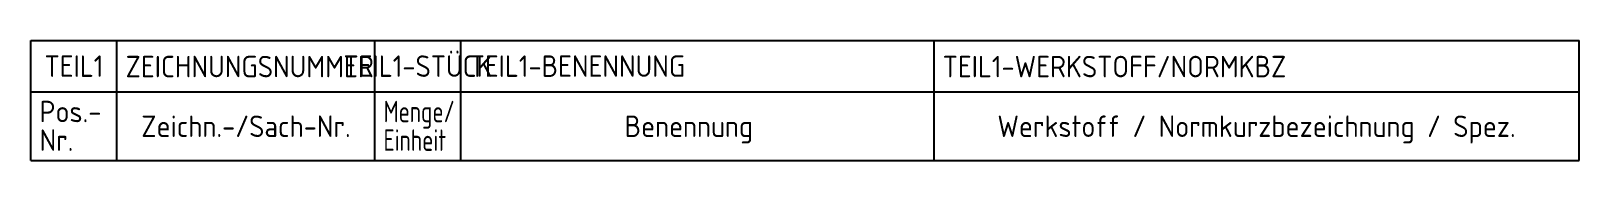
# Model space of a CAD drawing. Header units: millimetres. Extents: x -180 to 0, y 0 to 14.
import ezdxf
from ezdxf.enums import TextEntityAlignment as Align

# ---------------------------------------------------------------- set-up
doc = ezdxf.new("R2010")
doc.units = ezdxf.units.MM
doc.layers.get('0').update_dxf_attribs({"plot": 0})
doc.styles.add('Allgemein', font='isocp.shx')

msp = doc.modelspace()

# ---------------------------------------------------------------- linework, layer by layer
at = {"color": 4}
msp.add_line((-180, 14), (0, 14), dxfattribs=at)
for p, q in [((-180, 0), (-180, 14)), ((-170, 0), (-170, 14)), ((-140, 0), (-140, 14)), ((-130, 0), (-130, 14)), ((-75, 0), (-75, 14)), ((0, 0), (0, 14)), ((-180, 8), (0, 8)), ((-180, 0), (0, 0))]:
    msp.add_line(p, q)

# ---------------------------------------------------------------- texts
at = {"color": 4, "style": 'Allgemein'}
for s, p in [('Zeichn.-/Sach-Nr.', (-155, 4)), ('Benennung', (-103.5, 4)), ('Werkstoff / Normkurzbezeichnung / Spez.', (-37.5, 4))]:
    msp.add_text(s, height=2.5, dxfattribs=at).set_placement(p, align=Align.MIDDLE_CENTER)
at = {"color": 4, "char_height": 2.5, "attachment_point": 4, "line_spacing_factor": 0.8, "style": 'Allgemein'}
for s, insert in [('Pos.-\\PNr.', (-179, 4.05)), ('{\\W0.8;Menge/\\PEinheit}', (-139, 4.05))]:
    msp.add_mtext_dynamic_manual_height_columns(s, width=10, gutter_width=17.5, heights=[8], dxfattribs=dict(at, insert=insert))
at = {"color": 4, "style": 'Allgemein'}
for tag, p in [('TEIL1-STÜCK', (-135, 11)), ('TEIL1', (-175, 11))]:
    msp.add_attdef(tag, text='', height=2.5, dxfattribs=at).set_placement(p, align=Align.MIDDLE_CENTER)
for tag, p in [('ZEICHNUNGSNUMMER', (-169, 9.7)), ('TEIL1-BENENNUNG', (-129, 9.75)), ('TEIL1-WERKSTOFF/NORMKBZ', (-74, 9.7))]:
    msp.add_attdef(tag, p, '', height=2.5, dxfattribs=at)

doc.saveas('drawing.dxf')
